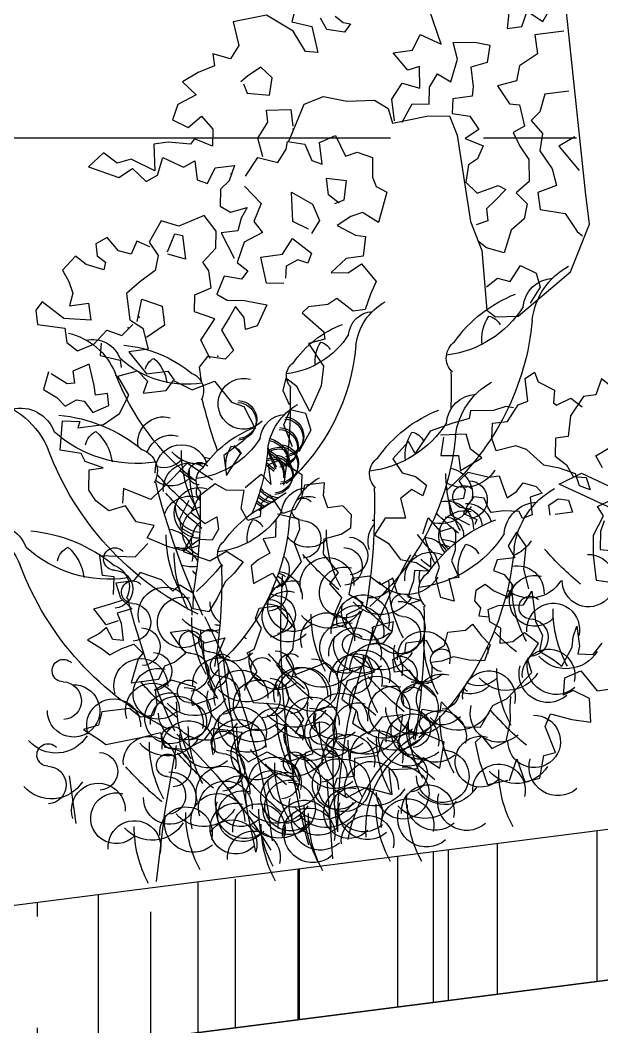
# Model space of a CAD drawing. Header units: inches. Extents: x 50027 to 54188, y -4291 to 1318.
# Drawn here: x 51504.74 to 51512.56, y -132.72 to -119.19 of the extents above; entities that cross this region are included whole.
import ezdxf

# ---------------------------------------------------------------- set-up
doc = ezdxf.new("R2010")
doc.units = ezdxf.units.IN
doc.linetypes.add('CENTER', pattern=[2, 1.25, -0.25, 0.25, -0.25])
doc.linetypes.add('CONTINU', pattern=[0])
for name, color, linetype in [('2', 251, 'Continuous'), ('A-TYP-ST-Hatch', 8, 'Continuous'), ('AR-FLOWER', 93, 'Continuous'), ('BH', 3, 'Continuous'), ('fl11', 124, 'Continuous'), ('fl12', 32, 'Continuous'), ('ROAD CL', 251, 'CENTER'), ('SECTION', 8, 'Continuous')]:
    doc.layers.add(name, color=color, linetype=linetype)
doc.layers.add('3', color=7, linetype='Continuous', true_color=0x61993b)
doc.layers.add('4', color=7, linetype='Continuous', true_color=0x637d96)

# ---------------------------------------------------------------- blocks, each defined once
blk = doc.blocks.new('A$C054A269F')
at = {"layer": '3'}
for points in [[(120.55, 166.57), (121.79, 165.33), (123.03, 164.92), (121.79, 163.68), (118.9, 164.5), (118.07, 166.57)], [(113.93, 168.64), (113.11, 166.57), (116.42, 165.33), (116.83, 160.78), (114.76, 161.2), (113.11, 164.92), (108.97, 168.22), (103.18, 167.81), (103.6, 163.68), (101.94, 161.61), (99.05, 162.85), (99.05, 160.78), (96.15, 159.96), (93.26, 158.72), (95.33, 156.24), (92.02, 155), (90.78, 152.52), (93.26, 150.87), (95.74, 152.52), (97.39, 150.04), (96.98, 147.15), (94.08, 148.8), (93.26, 147.97), (89.54, 148.8), (87.05, 148.8), (86.64, 144.25), (82.92, 146.73), (80.44, 146.32), (78.37, 148.39), (75.48, 146.32), (80.44, 143.84), (82.92, 145.08), (84.99, 142.6), (87.05, 143.43), (88.29, 146.32), (91.6, 144.25), (93.67, 145.08), (93.67, 141.77), (95.33, 140.95), (96.98, 143.43), (100.29, 143.43), (99.05, 140.95), (97.39, 139.71), (96.98, 136.82), (98.63, 135.58), (101.53, 135.99), (100.29, 134.34), (99.46, 132.27), (96.57, 132.27), (98.22, 127.72)], [(128.41, 147.56), (128.41, 151.28), (130.48, 153.76), (133.37, 152.52), (133.79, 156.24), (131.72, 155.83), (129.65, 159.13), (132.96, 159.13), (134.61, 161.61), (137.92, 159.54), (137.09, 163.68), (136.68, 165.74), (139.57, 168.22), (142.47, 166.16), (144.54, 168.22), (148.26, 166.98), (148.67, 165.74), (150.33, 164.5), (149.5, 160.78), (151.98, 160.78), (153.22, 163.26), (155.7, 161.2), (158.18, 164.5), (159.84, 164.5)], [(103.6, 157.07), (104.01, 155.41), (107.73, 154.59), (108.56, 157.48), (106.9, 159.54), (104.42, 158.31), (103.18, 157.48)], [(129.65, 147.15), (131.72, 150.04), (134.61, 149.63), (135.03, 152.52), (136.68, 154.59), (138.75, 152.93), (140.4, 156.65), (139.99, 159.54), (143.71, 159.13), (146.19, 158.31), (145.36, 155.41), (142.47, 155), (142.47, 151.69), (142.06, 150.04), (138.75, 150.04), (138.33, 147.56), (141.23, 146.73), (142.47, 144.25), (139.99, 143.01), (142.88, 141.36), (141.64, 139.3), (139.99, 138.47), (139.16, 135.58), (140.82, 133.51), (144.54, 134.34), (145.78, 133.51), (143.71, 131.86), (142.06, 130.62), (142.06, 128.55), (139.99, 128.14)], [(159.01, 159.13), (154.05, 159.13), (154.05, 155.83), (150.74, 154.17), (149.91, 151.69), (146.6, 151.28), (148.26, 147.97), (149.91, 147.56), (150.33, 143.84), (148.26, 143.01), (149.09, 140.53), (150.33, 138.06), (149.91, 134.34), (147.43, 132.68), (149.09, 130.62), (148.26, 128.14), (145.78, 126.48), (144.12, 122.76), (141.23, 124), (139.99, 125.24)], [(105.25, 144.25), (104.84, 147.56), (106.9, 150.04), (106.9, 152.11), (111.04, 151.69), (111.04, 148.8)], [(158.6, 148.8), (154.46, 148.8), (153.22, 145.91), (151.57, 144.67), (153.22, 142.19), (152.39, 139.3), (154.05, 135.99), (154.46, 133.1), (151.15, 132.27), (151.15, 129.38), (155.29, 128.14), (156.94, 124.83), (157.77, 124)], [(101.94, 141.36), (104.42, 144.25), (107.73, 143.01), (109.39, 145.08), (109.8, 146.32), (112.69, 145.49), (113.52, 142.6), (115.18, 141.77), (115.18, 145.49), (118.07, 146.32), (119.31, 142.6), (121.38, 143.01), (123.86, 141.77), (123.45, 138.47), (123.86, 136.82), (125.51, 135.58), (123.45, 130.62), (120.97, 132.68), (118.9, 132.27), (116.42, 131.03), (119.31, 128.96), (120.97, 128.55), (120.14, 125.24), (117.24, 125.24), (114.35, 123.18), (117.24, 122.76), (119.72, 124), (121.79, 120.7), (120.55, 118.63), (119.31, 116.15), (117.24, 116.15), (114.76, 118.63), (113.11, 117.81), (109.8, 117.81), (108.56, 116.98), (111.87, 113.26), (111.87, 112.02), (108.97, 111.61), (111.04, 107.47), (110.21, 104.17), (107.73, 100.04), (106.08, 104.58), (104.42, 106.23), (103.6, 104.17), (104.42, 101.69)], [(101.53, 139.71), (104.01, 136.4), (102.36, 133.51), (103.6, 131.44), (100.29, 130.2), (98.63, 126.9), (100.29, 125.24), (99.05, 124), (96.15, 124.83), (94.5, 121.94), (96.15, 120.7), (99.05, 120.29), (102.77, 119.05), (100.7, 115.74), (98.63, 115.33), (98.63, 117.39), (97.39, 119.46), (96.15, 117.81), (94.5, 115.74), (96.15, 112.02), (94.5, 110.78), (91.6, 111.61), (89.95, 109.95), (89.95, 107.47)], [(158.6, 140.95), (155.7, 139.71), (158.6, 135.16)], [(117.24, 134.75), (115.59, 136.4), (115.59, 139.3), (118.9, 138.47), (118.07, 135.16), (116.42, 134.75)], [(111.45, 131.03), (108.97, 132.68), (109.39, 137.64), (112.69, 135.16), (113.52, 132.27), (111.87, 130.2)], [(92.02, 111.19), (90.78, 114.5), (93.67, 117.81), (90.36, 119.46), (90.78, 122.35), (93.67, 123.18), (93.67, 126.07), (92.84, 127.72), (95.33, 129.79), (95.74, 132.68), (94.08, 135.58), (89.54, 134.34), (86.64, 135.58), (84.16, 132.27), (85.4, 129.79), (84.57, 127.31), (81.68, 125.66), (79.2, 124), (79.2, 119.46), (81.26, 117.81), (81.68, 114.09), (78.37, 114.09), (80.85, 109.95), (84.57, 109.95), (85.4, 108.3)], [(84.16, 131.44), (82.09, 132.68), (80.85, 130.62), (78.78, 131.44), (77.13, 133.92), (75.06, 133.1), (75.06, 131.03), (76.3, 129.79), (75.89, 128.55), (72.99, 129.79), (71.34, 131.44), (68.86, 129.38), (69.69, 127.31), (70.1, 125.24), (69.27, 123.18), (72.58, 123.18), (72.58, 120.29), (68.03, 121.11), (64.72, 124.42), (63.48, 123.18), (63.48, 120.7), (68.03, 119.46), (68.03, 116.98), (69.69, 115.33), (72.58, 116.15), (75.06, 118.22), (77.54, 116.98), (79.61, 118.63)], [(87.05, 130.2), (88.71, 133.1), (89.95, 132.68), (89.95, 128.55), (87.05, 129.79)], [(106.08, 122.35), (103.18, 122.76), (102.77, 127.31), (106.49, 127.31), (108.56, 129.79), (111.45, 126.9), (110.63, 125.24), (108.97, 126.07), (106.9, 125.24), (106.49, 123.18)], [(80.44, 119.05), (81.68, 122.76), (84.99, 121.11), (84.99, 117.81), (81.68, 116.15)], [(140.4, 117.39), (142.47, 118.63), (144.54, 117.81), (146.6, 120.29), (149.09, 118.63), (149.5, 116.15), (147.43, 113.67)], [(73.82, 116.15), (73.41, 114.09), (76.72, 112.85), (76.72, 111.61)], [(64.31, 112.43), (63.07, 109.54), (65.14, 107.89), (66.38, 106.23), (68.44, 107.06), (69.69, 106.65), (70.93, 104.58), (73.82, 105.41), (73.82, 107.47), (71.75, 107.47), (71.75, 109.13), (71.34, 112.85), (68.44, 112.02), (68.44, 109.95), (67.2, 109.95), (64.72, 112.02)], [(85.32, 87.54), (83.34, 84.58), (83.34, 83.1), (85.32, 81.62), (83.34, 79.16), (80.88, 80.15), (77.43, 82.12), (78.91, 84.09), (75.95, 85.07), (74.47, 88.03), (71.51, 87.54), (69.54, 89.51), (68.56, 91.48), (69.05, 94.92), (71.51, 94.92), (68.56, 96.4), (68.06, 97.88), (64.61, 98.86), (65.6, 103.79), (68.56, 103.3), (68.06, 102.31), (72.5, 102.31), (75.46, 103.79), (77.43, 106.74), (75.95, 110.19), (79.4, 110.69), (80.88, 108.71), (79.89, 106.74), (83.84, 106.74), (85.32, 108.22), (88.27, 106.25), (92.22, 107.24), (94.68, 103.3), (96.65, 102.31), (98.13, 98.37), (95.67, 96.4), (92.22, 94.43), (92.22, 90.98), (95.17, 94.43), (94.19, 95.91)], [(86.71, 58.31), (84.55, 56.16), (85.84, 53.57), (81.53, 52.71), (81.53, 54), (82.39, 55.73), (78.51, 57.45), (75.49, 56.16), (75.49, 53.57), (74.63, 51.85), (72.47, 51.85), (70.74, 53.57), (66, 53.57), (65.13, 51.42), (62.54, 50.98), (65.13, 48.83), (66, 47.97), (72.04, 48.4), (75.49, 48.83), (75.92, 46.24), (79.37, 45.38), (82.82, 46.67), (84.55, 48.4), (89.3, 47.1), (88, 44.09), (89.73, 41.93), (93.18, 43.22), (96.2, 41.07), (100.95, 41.93), (100.52, 44.52), (98.36, 45.81), (100.08, 47.97), (99.22, 49.69), (96.2, 50.98), (91.89, 51.85), (91.02, 54.86), (93.18, 57.02), (91.89, 60.47), (93.18, 60.9), (94.91, 64.35), (94.04, 66.08), (94.91, 67.8), (97.93, 67.8), (99.22, 65.64), (100.52, 63.49), (99.65, 60.04), (98.36, 58.75), (99.65, 55.73), (104.83, 57.02), (106.12, 55.3), (111.3, 55.73), (112.17, 57.45), (113.03, 54.43), (108.28, 53.57), (106.99, 50.55), (109.15, 48.4), (108.28, 46.24), (110.87, 44.09), (113.46, 46.67), (116.91, 46.67), (115.62, 41.93), (113.03, 42.79), (111.73, 40.2), (107.85, 40.2), (107.42, 37.19), (104.4, 37.19), (103.54, 35.46), (105.69, 33.74), (109.15, 35.03), (113.46, 33.31), (113.46, 37.62), (118.21, 37.19), (119.5, 38.91), (122.09, 36.76), (123.38, 41.07), (120.36, 42.79), (119.5, 44.52), (120.36, 47.1), (123.38, 46.24), (123.82, 47.97), (125.97, 44.95), (127.27, 43.22), (129.86, 42.79), (132.45, 46.24), (135.03, 47.1), (137.62, 49.26), (139.78, 50.98), (139.35, 53.14), (141.51, 55.73), (139.35, 57.88), (137.19, 56.59), (135.03, 56.59), (135.47, 59.18), (133.74, 60.47), (133.74, 62.63), (135.47, 63.06), (139.78, 62.63), (141.51, 64.78), (141.51, 61.76), (141.51, 59.61), (142.37, 57.02), (141.51, 54.43), (143.66, 52.71), (144.96, 51.42), (147.12, 54.43), (147.55, 56.16), (148.41, 57.88), (148.41, 54.43), (147.98, 53.14), (150.57, 52.71), (152.29, 54.43)], [(155.31, 75.13), (154.45, 73.41), (154.02, 70.39), (155.75, 69.96)], [(155.75, 64.35), (152.73, 65.21), (152.73, 69.53), (153.16, 72.97), (155.31, 75.99), (154.45, 77.72), (157.04, 78.58)], [(156.18, 84.19), (155.31, 86.34), (159.2, 88.07)], [(160.49, 96.69), (157.9, 99.28), (156.61, 96.69), (154.45, 96.69), (151.86, 93.67), (151, 90.22), (148.84, 90.22), (148.41, 87.2), (150.14, 85.48), (151, 83.32), (153.16, 82.89), (153.59, 80.74), (151.86, 81.6), (151.43, 83.75), (148.84, 85.05), (146.25, 85.91), (143.66, 88.93), (141.94, 89.79), (138.49, 89.36), (138.05, 91.52), (138.49, 94.1), (141.08, 94.1), (143.23, 96.69), (144.96, 97.12), (144.96, 101), (146.68, 101.86), (147.12, 100.14), (149.7, 98.41), (149.27, 96.26), (149.7, 95.83), (152.29, 96.69), (154.02, 94.97)], [(104.05, 94.43), (103.06, 98.37), (104.54, 100.83), (107, 99.85), (107.5, 96.89), (105.03, 93.45)], [(142.37, 96.26), (141.08, 96.69), (138.92, 96.26), (135.03, 96.69), (134.6, 95.4), (131.58, 94.97), (127.7, 94.1), (124.68, 90.65), (123.82, 92.81), (120.8, 90.22), (122.09, 87.64), (124.25, 86.77), (125.97, 85.05), (125.11, 83.32), (123.38, 84.62), (121.23, 83.32), (121.66, 79.87), (118.21, 80.3), (116.05, 77.72), (118.21, 75.99), (119.93, 72.97), (122.52, 72.11), (124.68, 70.39), (122.09, 70.82), (121.66, 69.09), (120.36, 66.51), (122.52, 65.64), (120.36, 65.21), (118.64, 67.37), (118.21, 69.96), (116.05, 69.09), (114.32, 70.82), (111.3, 70.82), (110.44, 68.23), (112.6, 66.51), (112.17, 65.64), (109.58, 64.78), (109.15, 62.63), (106.99, 63.49), (107.85, 65.64), (109.15, 67.8), (107.42, 70.39), (109.15, 72.11), (106.99, 75.56), (107.42, 78.15), (110.44, 78.58), (112.17, 79.44), (112.6, 81.6), (111.3, 83.32), (108.71, 83.32), (108.28, 85.48), (108.71, 87.64), (105.26, 87.64), (104.4, 85.48), (103.1, 83.75), (100.95, 83.32), (99.22, 86.77), (97.49, 85.48), (97.06, 83.32), (94.91, 82.89), (94.04, 85.05), (94.91, 88.07), (91.89, 88.5), (90.16, 89.79), (87.14, 88.07), (85.41, 85.48), (87.57, 83.32), (89.73, 84.19), (89.73, 82.03), (88.43, 80.3), (86.28, 80.74), (83.26, 79.01), (87.57, 76.86), (90.59, 78.15), (93.18, 75.99), (91.45, 74.27), (89.73, 72.97), (88, 70.39), (86.28, 68.23), (83.69, 69.09), (84.12, 71.68), (81.96, 73.41), (80.67, 72.54), (78.94, 74.7), (75.49, 76.42), (74.19, 75.13), (71.17, 75.13), (71.61, 72.54), (73.33, 70.39), (70.74, 69.96), (71.17, 68.23), (71.17, 65.21), (69.45, 65.64), (68.59, 67.8), (67.29, 66.94), (65.13, 66.08), (67.29, 64.35), (68.59, 63.06), (70.74, 63.92), (72.9, 64.35), (74.19, 62.63), (73.33, 61.76), (71.61, 57.88), (76.35, 57.88), (77.65, 60.04), (79.37, 60.47), (81.53, 61.76), (80.24, 63.92), (79.37, 65.64), (82.39, 65.64), (84.98, 63.06), (88.43, 63.49), (86.71, 60.47), (86.71, 58.31)], [(89.75, 90.49), (85.81, 93.94), (82.85, 91.48), (78.91, 88.52), (74.47, 90.98), (73.98, 88.52)], [(129.86, 92.81), (128.99, 89.79), (132.01, 89.36), (132.01, 86.77), (135.9, 88.5), (134.17, 90.22), (133.74, 92.81), (129.42, 93.24)], [(95.17, 88.52), (98.13, 90.49), (99.61, 88.52), (99.61, 91.97), (101.58, 92.46), (105.03, 89.51), (104.54, 86.55)], [(132.45, 77.29), (129.42, 79.44), (129.42, 82.03), (132.01, 82.03), (132.45, 83.32), (131.58, 85.05), (133.31, 86.34), (136.76, 85.05), (138.49, 85.05), (138.92, 82.89), (139.35, 81.17), (141.08, 82.03), (142.37, 83.32), (144.53, 82.46), (145.39, 81.17), (143.23, 80.74), (143.23, 78.58), (143.23, 77.72), (141.51, 77.29), (141.08, 78.58), (138.49, 79.01), (136.33, 79.01), (135.9, 79.87), (135.47, 81.6), (133.74, 82.03), (132.45, 80.74), (131.58, 79.44), (133.74, 78.15), (133.31, 77.29)], [(99.65, 82.46), (99.22, 79.44), (97.06, 79.44), (97.93, 76.86), (95.77, 75.99), (94.47, 75.13), (94.47, 72.11), (97.93, 73.41), (99.22, 70.82), (101.38, 72.97), (103.1, 74.7), (102.24, 78.15), (103.54, 80.3), (103.54, 82.03), (100.08, 83.32)], [(70.53, 73.25), (71.02, 76.21), (69.05, 76.7), (69.05, 80.15), (74.97, 79.16), (77.43, 81.13)], [(124.25, 76.86), (125.54, 79.44), (127.27, 76.86), (129.42, 77.29), (129.86, 76.42), (129.42, 73.41), (128.56, 71.68), (129.42, 68.66), (127.7, 68.66), (128.13, 64.78), (125.97, 65.64), (125.54, 69.09), (126.4, 70.82), (125.97, 72.97), (124.68, 74.7), (123.38, 76.86)], [(146.25, 77.29), (146.25, 79.01), (147.98, 79.87), (149.7, 79.44), (150.14, 77.29), (147.12, 77.29)], [(141.08, 65.21), (140.64, 68.66), (141.51, 72.54), (140.21, 75.13), (138.49, 72.97), (139.35, 70.82), (136.33, 70.82), (135.47, 69.09), (137.19, 68.23), (138.49, 66.08), (137.19, 64.35), (135.03, 65.64), (133.74, 66.94), (132.01, 66.08), (131.58, 64.35), (132.45, 63.06), (132.01, 61.76), (133.74, 61.33)], [(70.74, 68.66), (68.59, 68.23), (66.86, 71.25), (69.88, 71.68), (72.04, 72.11)], [(113.03, 59.61), (113.89, 62.2), (117.34, 62.63), (116.91, 60.9), (115.19, 59.18), (112.6, 59.18)], [(122.95, 54.43), (122.52, 51.42), (120.36, 51.42), (119.07, 54), (116.48, 54), (116.48, 56.16), (118.64, 57.02), (119.07, 58.75), (122.52, 58.75), (123.38, 56.59), (125.54, 57.45), (126.4, 59.61), (129.42, 59.61), (130.72, 60.47), (132.01, 58.31), (133.31, 56.59), (132.01, 54), (129.42, 54.43), (126.84, 55.3), (124.68, 54.86), (122.95, 54.86)], [(133.64, 33.16), (135.37, 36.63), (136.24, 32.58), (138.85, 32.87), (140.01, 36.63), (142.03, 36.92), (140.87, 41.55), (142.03, 43.58), (145.51, 42.13), (148.69, 41.26), (148.98, 45.31), (146.37, 47.05), (144.64, 46.47), (145.22, 49.36), (148.11, 50.23), (150.43, 46.47), (152.45, 46.47), (154.48, 49.07), (158.53, 49.65), (160.85, 51.96)], [(133.35, 33.16), (129.88, 32.87), (129.01, 36.92), (128.72, 40.39), (129.88, 41.26), (131.32, 38.95), (133.93, 39.81), (135.09, 43.29), (135.37, 45.6), (135.66, 47.34)]]:
    blk.add_lwpolyline(points, dxfattribs=at)
for p in [(111, 148.3), (99.57, 142.07), (121.44, 121.28), (80.86, 119.74), (85.02, 119.22), (78.78, 118.18), (75.66, 110.39), (93.33, 111.43)]:
    blk.add_point(p, dxfattribs=at)
at = {"layer": '4'}
for points in [[(110.01, 146.35), (111.73, 149.34), (113.44, 152.34), (116.86, 153.19), (120.71, 151.91), (125.42, 151.48), (127.56, 149.77), (127.99, 147.2), (133.98, 147.63), (137.83, 147.2), (138.69, 143.78), (139.12, 128.81), (140.4, 123.68), (139.97, 113.42), (141.26, 112.13), (145.11, 111.71), (154.95, 118.12), (159.23, 125.82), (159.23, 131.38), (160.09, 171.58)], [(71.61, 23.63), (74.49, 35.15), (77.92, 46.27)], [(102.02, 23.63), (102.74, 37.29)]]:
    blk.add_lwpolyline(points, dxfattribs=at)
blk = doc.blocks.new('FLOWER1')
at = {"color": 86, "linetype": 'Continuous'}
for p, q in [((791.77, 110.53, -66458.41), (772.58, 98.07, -66458.41)), ((799.79, 107.87, -66458.41), (791.77, 110.53, -66458.41)), ((771.31, 89.58, -66458.41), (799.79, 107.87, -66458.41))]:
    blk.add_line(p, q, dxfattribs=at)
at = {"layer": '2', "linetype": 'CONTINU'}
blk.add_line((892.47, 117.56, -66458.41), (902.51, 112.77, -66458.41), dxfattribs=at)
for centre, radius, start, end in [((777.75, 158.5, -66458.41), 24.34, 14.5939, 68.726), ((967, 160.24, -66458.41), 23, 111.274, 165.4061), ((793.39, 167.25, -66458.41), 10.61, 12.4562, 95.3561), ((842.99, 159.25, -66458.41), 19.71, 14.5939, 68.726), ((952.21, 168.5, -66458.41), 10.02, 84.6439, 167.5438), ((795.54, 130.52, -66458.41), 44.82, 42.5308, 76.8744), ((855.66, 166.34, -66458.41), 8.59, 12.4562, 95.3561), ((857.4, 136.59, -66458.41), 36.31, 42.5308, 76.8744), ((950.19, 133.8, -66458.41), 42.36, 103.1256, 137.4692), ((831.37, 192.86, -66458.41), 36.15, 220.1889, 270.8542), ((916.32, 192.71, -66458.41), 34.16, 269.1458, 319.8111), ((940.66, 160.53, -66458.41), 12.94, 138.1434, 181.1752), ((929.37, 164.22, -66458.41), 5.22, 18.4633, 71.589), ((817.56, 162.71, -66458.41), 5.52, 108.411, 161.5367), ((805.62, 158.81, -66458.41), 13.7, 358.8248, 41.8566), ((886.42, 187.09, -66458.41), 29.28, 220.1889, 270.8542), ((875.24, 162.66, -66458.41), 4.47, 108.411, 161.5367), ((865.57, 159.5, -66458.41), 11.09, 358.8248, 41.8566), ((863.26, 184.65, -66458.41), 83.58, 315.004, 347.128), ((887.52, 184.34, -66458.41), 88.45, 192.872, 236.1055), ((931.91, 180.18, -66458.41), 71.64, 192.872, 236.1055), ((921.86, 156.86, -66458.41), 6.28, 115.8341, 218.7632), ((998.42, 136.11, -66458.41), 28.39, 111.274, 165.4061), ((825.51, 154.92, -66458.41), 6.64, 321.2368, 64.1659), ((881.68, 156.35, -66458.41), 5.38, 321.2368, 64.1659), ((980.16, 146.32, -66458.41), 12.37, 84.6439, 167.5438), ((1056.95, 171.31, -66458.41), 171.65, 186.1034, 197.2966), ((717.38, 174.3, -66458.41), 200.26, 348.6849, 353.8966), ((977.66, 103.47, -66458.41), 52.29, 103.1256, 137.4692), ((1041.9, 173.38, -66458.41), 211.91, 186.1034, 189.5299), ((935.86, 176.21, -66458.41), 42.18, 269.1458, 319.8111), ((809.06, 122.82, -66458.41), 24.34, 14.5939, 68.726), ((877.05, 128.05, -66458.41), 20.28, 14.5939, 68.726), ((965.9, 136.47, -66458.41), 15.98, 138.1434, 181.1752), ((951.97, 141.03, -66458.41), 6.44, 18.4633, 71.589), ((824.71, 131.57, -66458.41), 10.61, 12.4562, 95.3561), ((890.09, 135.34, -66458.41), 8.84, 12.4562, 95.3561), ((891.87, 104.73, -66458.41), 37.35, 42.5308, 76.8744), ((870.35, 166.26, -66458.41), 103.19, 303.8945, 347.128), ((826.85, 94.84, -66458.41), 44.82, 42.5308, 76.8744), ((926.84, 129.81, -66458.41), 8.98, 3.0775, 169.6958), ((942.69, 131.94, -66458.41), 7.75, 115.8341, 218.7632), ((921.73, 156.69, -66458.41), 30.13, 220.1889, 270.8542), ((910.23, 131.56, -66458.41), 4.6, 108.411, 161.5367), ((900.27, 128.31, -66458.41), 11.41, 358.8248, 41.8566), ((862.68, 157.19, -66458.41), 36.15, 220.1889, 270.8542), ((848.88, 127.03, -66458.41), 5.52, 108.411, 161.5367), ((836.93, 123.13, -66458.41), 13.7, 358.8248, 41.8566), ((968.52, 149.58, -66458.41), 73.71, 192.872, 210.4659), ((919.56, 126.94, -66458.41), 6.45, 99.5536, 116.9025), ((918.84, 148.66, -66458.41), 88.45, 192.872, 236.1055), ((916.85, 125.07, -66458.41), 5.53, 321.2368, 64.1659), ((690.24, 153.48, -66458.41), 247.23, 342.7034, 353.8966), ((856.83, 119.24, -66458.41), 6.64, 321.2368, 64.1659), ((1013.25, 98.24, -66458.41), 28.39, 111.274, 165.4061), ((873.2, 102.25, -66458.41), 20.28, 14.5939, 68.726), ((1097.17, 140.45, -66458.41), 176.59, 186.1034, 197.2966), ((995, 108.45, -66458.41), 12.37, 84.6439, 167.5438), ((886.24, 109.54, -66458.41), 8.84, 12.4562, 95.3561), ((1073.21, 137.7, -66458.41), 211.91, 186.1034, 197.2966), ((888.03, 78.93, -66458.41), 37.35, 42.5308, 76.8744), ((992.49, 65.59, -66458.41), 52.29, 103.1256, 137.4692), ((917.89, 130.89, -66458.41), 30.13, 220.1889, 270.8542), ((906.38, 105.76, -66458.41), 4.6, 108.411, 161.5367), ((896.43, 102.51, -66458.41), 11.41, 358.8248, 41.8566), ((950.69, 138.33, -66458.41), 42.18, 269.1458, 319.8111), ((964.68, 123.78, -66458.41), 73.71, 192.872, 236.1055), ((980.74, 98.6, -66458.41), 15.98, 138.1434, 181.1752), ((966.8, 103.15, -66458.41), 6.44, 18.4633, 71.589), ((791.8, 81.37, -66458.41), 27.04, 14.5939, 68.726), ((913.01, 99.27, -66458.41), 5.53, 321.2368, 64.1659), ((885.18, 128.38, -66458.41), 103.19, 303.8945, 347.128), ((809.19, 91.08, -66458.41), 11.79, 12.4562, 95.3561), ((957.52, 94.07, -66458.41), 7.75, 115.8341, 218.7632), ((811.57, 50.27, -66458.41), 49.8, 42.5308, 76.8744), ((851.38, 119.55, -66458.41), 40.17, 220.1889, 270.8542), ((968.52, 149.58, -66458.41), 73.71, 226.3461, 236.1055), ((1093.32, 114.65, -66458.41), 176.59, 186.1034, 197.2966), ((836.04, 86.04, -66458.41), 6.13, 108.411, 161.5367), ((822.77, 81.71, -66458.41), 15.22, 358.8248, 41.8566), ((704, -24.07, -66458.41), 188.37, 7.6368, 37.5908), ((617.15, 32.27, -66458.41), 286.18, 352.9949, 11.5777), ((913.77, 110.07, -66458.41), 98.27, 192.872, 236.1055), ((705.08, 115.6, -66458.41), 247.23, 342.7034, 353.8966), ((844.88, 77.39, -66458.41), 7.38, 321.2368, 64.1659), ((1133.16, 6.28, -66458.41), 219.85, 160.5438, 181.5098), ((1085.3, 97.9, -66458.41), 235.46, 186.1034, 197.2966), ((740.73, 2.3, -66458.41), 149.98, 359.3056, 28.4885), ((245.28, 50.95, -66458.41), 676.19, 355.45489, 1.17126), ((1084.55, -75.85, -66458.41), 185.38, 140.9337, 156.7345), ((846.84, -4.42, -66458.41), 34.55, 2.975, 70.5048), ((833.11, -20.96, -66458.41), 57.48, 18.6025, 62.6309)]:
    blk.add_arc(centre, radius, start, end, dxfattribs=at)
at = {"layer": 'fl11'}
for centre, radius, start, end in [((902.76, 149.67, -66458.41), 8.68, 231.2989, 113.2753), ((905.41, 144.62, -66458.41), 6.45, 99.5536, 273.877), ((905.71, 144.02, -66458.41), 6.45, 99.5536, 273.877), ((931.7, 140.37, -66458.41), 8.68, 358.4805, 113.2753), ((890.31, 136.84, -66458.41), 6.45, 99.5536, 273.877), ((890.61, 136.24, -66458.41), 6.45, 99.5536, 273.877), ((929.83, 133.83, -66458.41), 8.68, 26.9197, 113.2753), ((892.65, 133.57, -66458.41), 6.45, 99.5536, 273.877), ((892.95, 132.97, -66458.41), 6.45, 99.5536, 273.877), ((893.32, 127.81, -66458.41), 6.45, 99.5536, 273.877), ((899.03, 128.28, -66458.41), 9.18, 113.3874, 190.2451), ((899.33, 127.68, -66458.41), 9.18, 113.5513, 190.2451), ((918.87, 143.56, -66458.41), 12.41, 267.2115, 326.9467), ((886.57, 131.05, -66458.41), 39.79, 339.0222, 8.2873), ((893.62, 127.21, -66458.41), 6.45, 99.5536, 273.877), ((895.66, 124.54, -66458.41), 6.45, 99.5536, 273.877), ((893.43, 124.69, -66458.41), 8.68, 67.2774, 113.2753), ((893.72, 124.09, -66458.41), 8.68, 68.5059, 113.2753), ((901.37, 125.01, -66458.41), 9.18, 120.3841, 190.2451), ((901.67, 124.41, -66458.41), 9.18, 121.3843, 190.2451), ((857.33, 140.95, -66458.41), 39.79, 339.0222, 349.7295), ((857.62, 140.35, -66458.41), 39.79, 339.0222, 349.2823), ((920.86, 128.06, -66458.41), 3.84, 279.5536, 144.4987), ((924.97, 123.27, -66458.41), 8.98, 3.0775, 129.7826), ((931.7, 140.37, -66458.41), 8.68, 231.2989, 291.9444), ((895.96, 123.94, -66458.41), 6.45, 99.5536, 273.877), ((895.76, 121.42, -66458.41), 8.68, 78.5456, 113.2753), ((896.06, 120.82, -66458.41), 8.68, 79.4756, 113.2753), ((815.91, 198.54, -66458.41), 107.59, 317.5279, 319.5788), ((816.21, 197.94, -66458.41), 107.59, 317.5279, 319.5061), ((917, 137.02, -66458.41), 12.41, 295.4649, 326.9467), ((884.7, 124.51, -66458.41), 39.79, 342.9816, 8.2873), ((929.83, 133.83, -66458.41), 8.68, 231.2989, 316.34), ((845.15, 188.64, -66458.41), 107.59, 317.5279, 326.6766), ((922.67, 114.79, -66458.41), 8.68, 278.3512, 113.2753), ((926.4, 111.84, -66458.41), 9.18, 26.6504, 120.1543), ((918.99, 121.52, -66458.41), 3.84, 318.9324, 33.3608), ((843.28, 182.1, -66458.41), 107.59, 317.5279, 326.6766), ((838.46, 109.72, -66458.41), 8.98, 107.4572, 201.4326), ((893.43, 124.69, -66458.41), 8.68, 282.4307, 329.3977), ((893.72, 124.09, -66458.41), 8.68, 286.6407, 329.1262), ((894.78, 123.5, -66458.41), 8.95, 289.226, 322.6142), ((895.08, 122.9, -66458.41), 8.95, 292.8444, 322.5303), ((921.69, 116.88, -66458.41), 8.95, 282.0749, 8.8509), ((830.49, 123.47, -66458.41), 12.41, 219.4077, 305.6566), ((798.19, 110.96, -66458.41), 39.79, 339.0222, 8.2873), ((886.35, 106.73, -66458.41), 8.68, 72.4369, 113.2753), ((887.59, 111.23, -66458.41), 3.84, 65.198, 144.4987), ((895.76, 121.42, -66458.41), 8.68, 300.138, 323.7718), ((896.06, 120.82, -66458.41), 8.68, 303.3572, 323.8177), ((920.8, 108.25, -66458.41), 8.68, 299.7489, 80.9435), ((831.18, 106.85, -66458.41), 6.45, 99.5536, 273.877), ((832.48, 107.97, -66458.41), 3.84, 279.5536, 144.4987), ((887.59, 111.23, -66458.41), 3.84, 279.5536, 358.742), ((917.81, 104.23, -66458.41), 8.98, 3.0775, 55.0064), ((922.57, 117.91, -66458.41), 6.45, 273.5775, 273.877), ((935.88, 101.97, -66458.41), 8.98, 103.7502, 201.4326), ((839.9, 98.29, -66458.41), 9.18, 85.7465, 190.2451), ((889.29, 101.08, -66458.41), 6.45, 99.5536, 273.877), ((895.6, 103.22, -66458.41), 39.79, 339.0222, 8.2873), ((953.46, 103.1, -66458.41), 3.84, 279.5536, 144.4987), ((833.31, 96.79, -66458.41), 8.95, 96.0568, 169.8051), ((834.19, 97.82, -66458.41), 6.45, 99.5536, 184.0058), ((840.19, 112.32, -66458.41), 12.41, 219.4077, 290.4445), ((834.29, 94.7, -66458.41), 8.68, 327.2786, 113.2753), ((756.78, 168.55, -66458.41), 107.59, 317.5279, 322.9549), ((865.72, 97.96, -66458.41), 6.45, 99.5536, 105.771), ((841.21, 97.41, -66458.41), 39.79, 339.0222, 8.2873), ((927.91, 115.72, -66458.41), 12.41, 253.6965, 291.7797), ((934.01, 95.43, -66458.41), 8.98, 99.4635, 159.3242), ((840.88, 95.71, -66458.41), 6.45, 99.5536, 191.1525), ((857.97, 96.03, -66458.41), 9.18, 349.7549, 47.2639), ((886.35, 106.73, -66458.41), 8.68, 231.2989, 332.4954), ((893.73, 96.68, -66458.41), 39.79, 339.0222, 8.2873), ((833.31, 96.79, -66458.41), 8.95, 320.0864, 8.8509), ((807.89, 99.82, -66458.41), 39.79, 340.838, 354.9817), ((874.2, 93.3, -66458.41), 6.45, 99.5536, 273.877), ((876.54, 90.03, -66458.41), 6.45, 99.5536, 273.877), ((901.38, 92.29, -66458.41), 6.45, 141.9734, 273.877), ((926.03, 109.18, -66458.41), 12.41, 270.1395, 294.2688), ((955.16, 92.95, -66458.41), 6.45, 99.5536, 273.877), ((843.01, 85.64, -66458.41), 8.95, 96.0568, 127.396), ((843.89, 86.68, -66458.41), 6.45, 99.5536, 132.0755), ((849.59, 87.15, -66458.41), 9.18, 102.0269, 158.999), ((882.92, 84.74, -66458.41), 9.18, 349.7549, 190.2451), ((799.8, 155, -66458.41), 107.59, 317.5279, 326.6766), ((837.85, 154.65, -66458.41), 107.59, 325.7449, 326.6766), ((948.94, 91.06, -66458.41), 3.84, 279.5536, 144.4987), ((821.46, 97.89, -66458.41), 12.41, 219.4077, 256.3997), ((847.5, 81.88, -66458.41), 8.98, 3.0775, 123.987), ((771.97, 162.78, -66458.41), 107.59, 317.5279, 318.0072), ((877.31, 81.15, -66458.41), 8.68, 231.2989, 113.2753), ((900.99, 82.48, -66458.41), 9.18, 105.6835, 190.2451), ((899.7, 86.97, -66458.41), 3.84, 103.4128, 144.4987), ((903.25, 84.81, -66458.41), 6.45, 128.4672, 273.877), ((939.04, 82.14, -66458.41), 9.18, 349.7549, 190.2451), ((717.82, 145.64, -66458.41), 107.59, 317.5279, 326.6766), ((807.23, 83.13, -66458.41), 39.79, 3.1609, 8.2873), ((839.53, 95.63, -66458.41), 12.41, 305.5446, 326.9467), ((895.38, 78.9, -66458.41), 8.68, 231.2989, 113.2753), ((933.43, 78.55, -66458.41), 8.68, 231.2989, 113.2753), ((950.65, 80.92, -66458.41), 6.45, 99.5536, 273.877), ((794.35, 73.87, -66458.41), 8.95, 96.0568, 8.8509), ((854.73, 89.87, -66458.41), 12.41, 219.4077, 326.9467), ((841.66, 81.35, -66458.41), 9.86, 355.9491, 23.7045), ((822.42, 77.36, -66458.41), 39.79, 339.0222, 8.2873), ((897.72, 75.63, -66458.41), 8.68, 231.2989, 113.2753), ((901.41, 76.82, -66458.41), 6.45, 99.5536, 273.877), ((899.7, 86.97, -66458.41), 3.84, 279.5536, 315.6588), ((914.38, 82.89, -66458.41), 8.95, 316.3373, 8.8509), ((819.01, 73.12, -66458.41), 9.18, 86.8616, 190.2451), ((867.56, 86.68, -66458.41), 8.68, 231.2989, 284.9477), ((784.09, 138.52, -66458.41), 107.59, 317.5279, 326.6766), ((872.45, 70.59, -66458.41), 8.98, 3.0775, 201.4326), ((905.19, 71.74, -66458.41), 9.18, 92.9299, 190.2451), ((904.19, 75.94, -66458.41), 6.45, 99.5536, 273.877), ((923.08, 86.56, -66458.41), 12.41, 262.2938, 326.9467), ((890.78, 74.05, -66458.41), 39.79, 339.0222, 8.2873), ((813.4, 69.53, -66458.41), 8.68, 231.2989, 113.2753), ((780.99, 70.47, -66458.41), 39.79, 339.0222, 8.2873), ((860.63, 66.76, -66458.41), 8.95, 96.0568, 8.8509), ((864.48, 84.34, -66458.41), 12.41, 219.4077, 326.9467), ((858.29, 74.18, -66458.41), 3.84, 279.5536, 144.4987), ((869.48, 73.57, -66458.41), 9.86, 236.7225, 23.7045), ((874.79, 67.32, -66458.41), 8.98, 3.0775, 201.4326), ((923.76, 69.94, -66458.41), 6.45, 99.5536, 114.7993), ((948.61, 72.2, -66458.41), 6.45, 99.5536, 273.877), ((813.29, 82.98, -66458.41), 12.41, 219.4077, 316.0053), ((826.12, 79.79, -66458.41), 8.68, 231.2989, 251.4381), ((882.55, 82.08, -66458.41), 12.41, 219.4077, 326.9467), ((885.28, 66, -66458.41), 9.18, 349.7549, 190.2451), ((850.25, 69.58, -66458.41), 39.79, 339.0222, 8.2873), ((925.07, 71.06, -66458.41), 3.84, 279.5536, 144.4987), ((888.3, 69.23, -66458.41), 39.79, 339.0222, 8.2873), ((931.62, 71.5, -66458.41), 3.84, 279.5536, 144.4987), ((815.28, 67.48, -66458.41), 3.84, 279.5536, 144.4987), ((860, 64.03, -66458.41), 6.45, 99.5536, 273.877), ((876.66, 59.84, -66458.41), 8.98, 3.0775, 201.4326), ((879.68, 62.41, -66458.41), 8.68, 231.2989, 113.2753), ((833.33, 142.62, -66458.41), 107.59, 317.5279, 318.125), ((887.97, 65.18, -66458.41), 39.79, 339.0222, 8.2873), ((945.81, 63.32, -66458.41), 6.45, 99.5536, 273.877), ((976.05, 67.74, -66458.41), 3.84, 279.5536, 144.4987), ((808.54, 58.97, -66458.41), 8.98, 3.0775, 201.4326), ((768.27, 60.21, -66458.41), 39.79, 339.0222, 8.2873), ((873.69, 62.82, -66458.41), 9.86, 236.7225, 23.7045), ((876.64, 63.01, -66458.41), 3.84, 279.5536, 144.4987), ((916.74, 71.69, -66458.41), 8.68, 231.2989, 321.1101), ((922.26, 62.18, -66458.41), 3.84, 279.5536, 144.4987), ((926.78, 60.91, -66458.41), 6.45, 99.5536, 273.877), ((933.33, 61.36, -66458.41), 6.45, 99.5536, 273.877), ((950.55, 59.12, -66458.41), 9.18, 349.7549, 190.2451), ((816.99, 57.33, -66458.41), 6.45, 99.5536, 273.877), ((853.59, 55.47, -66458.41), 8.98, 3.0775, 201.4326), ((813.31, 56.72, -66458.41), 39.79, 339.0222, 8.2873), ((870.26, 53.65, -66458.41), 8.98, 3.0775, 201.4326), ((816.01, 123.06, -66458.41), 107.59, 317.5279, 326.6766), ((899, 59.16, -66458.41), 3.84, 279.5536, 144.4987), ((903.01, 61.18, -66458.41), 9.86, 236.7225, 23.7045), ((904.59, 58.26, -66458.41), 6.45, 99.5536, 273.877), ((908.74, 59.13, -66458.41), 3.84, 279.5536, 144.4987), ((924.05, 55.95, -66458.41), 8.98, 3.0775, 201.4326), ((883.78, 57.19, -66458.41), 39.79, 339.0222, 8.2873), ((944.95, 55.53, -66458.41), 8.68, 231.2989, 113.2753), ((974.45, 53.64, -66458.41), 8.95, 96.0568, 8.8509), ((977.75, 57.6, -66458.41), 6.45, 99.5536, 273.877), ((742.68, 125.73, -66458.41), 107.59, 317.5279, 323.0174), ((853.78, 57.09, -66458.41), 9.86, 236.7225, 23.7045), ((866.84, 65.6, -66458.41), 12.41, 219.4077, 326.9467), ((874.81, 51.85, -66458.41), 8.98, 3.0775, 201.4326), ((877.59, 50.97, -66458.41), 8.98, 3.0775, 201.4326), ((834.54, 53.1, -66458.41), 39.79, 339.0222, 8.2873), ((878.34, 52.86, -66458.41), 6.45, 99.5536, 273.877), ((892.55, 51.29, -66458.41), 8.95, 96.0568, 8.8509), ((813.82, 119.03, -66458.41), 107.59, 317.5279, 326.6766), ((917.2, 50.54, -66458.41), 9.18, 349.7549, 190.2451), ((934.63, 54.95, -66458.41), 3.84, 279.5536, 144.4987), ((947.75, 50.25, -66458.41), 9.18, 349.7549, 190.2451), ((860.43, 119.3, -66458.41), 107.59, 317.5279, 326.6766), ((840.76, 55.54, -66458.41), 9.18, 176.1025, 190.2451), ((847.61, 53.73, -66458.41), 3.84, 279.5536, 144.4987), ((771.9, 114.31, -66458.41), 107.59, 317.5279, 326.6766), ((862.98, 50.78, -66458.41), 6.45, 99.5536, 273.877), ((887.69, 62.46, -66458.41), 12.41, 219.4077, 326.9467), ((895.66, 48.71, -66458.41), 8.98, 3.0775, 201.4326), ((896.94, 48.77, -66458.41), 9.18, 349.7549, 190.2451), ((900.71, 49.01, -66458.41), 6.45, 99.5536, 273.877), ((907.6, 49.23, -66458.41), 6.45, 99.5536, 273.877), ((910.45, 48.99, -66458.41), 6.45, 99.5536, 273.877), ((911.6, 46.95, -66458.41), 8.68, 231.2989, 113.2753), ((923.97, 52.04, -66458.41), 6.45, 99.5536, 273.877), ((936.97, 47.53, -66458.41), 8.95, 96.0568, 8.8509), ((942.14, 46.66, -66458.41), 8.68, 231.2989, 113.2753), ((961.62, 46.78, -66458.41), 9.18, 349.7549, 190.2451), ((812.23, 43.65, -66458.41), 8.98, 3.0775, 201.4326), ((783.39, 110.71, -66458.41), 107.59, 317.5279, 326.6766), ((793.13, 110.69, -66458.41), 107.59, 317.5279, 326.6766), ((914.04, 60.98, -66458.41), 12.41, 219.4077, 326.9467), ((919.05, 50.21, -66458.41), 9.86, 236.7225, 23.7045), ((932.11, 58.72, -66458.41), 12.41, 219.4077, 326.9467), ((940.08, 44.97, -66458.41), 8.98, 3.0775, 201.4326), ((899.81, 46.22, -66458.41), 39.79, 339.0222, 8.2873), ((804.26, 57.4, -66458.41), 12.41, 219.4077, 326.9467), ((809.26, 46.63, -66458.41), 9.86, 236.7225, 23.7045), ((812.37, 44.3, -66458.41), 9.86, 236.7225, 23.7045), ((790.02, 42.64, -66458.41), 39.79, 339.0222, 8.2873), ((849.41, 40.46, -66458.41), 8.68, 231.2989, 113.2753), ((871.69, 42.22, -66458.41), 9.18, 349.7549, 190.2451), ((936.34, 44.81, -66458.41), 6.45, 99.5536, 273.877), ((825.43, 52.81, -66458.41), 12.41, 219.4077, 326.9467), ((833.4, 39.06, -66458.41), 8.98, 3.0775, 201.4326), ((835.16, 51.95, -66458.41), 8.68, 231.2989, 305.6528), ((859.92, 38.95, -66458.41), 8.95, 96.0568, 8.8509), ((856.61, 38.46, -66458.41), 8.68, 231.2989, 113.2753), ((859.22, 42.18, -66458.41), 3.84, 279.5536, 144.4987), ((866.09, 38.64, -66458.41), 8.68, 231.2989, 113.2753), ((869.66, 38.92, -66458.41), 8.95, 96.0568, 8.8509), ((884.58, 38.2, -66458.41), 9.18, 349.7549, 190.2451), ((885.7, 41.62, -66458.41), 9.86, 236.7225, 23.7045), ((894.32, 38.17, -66458.41), 9.18, 349.7549, 190.2451), ((906.73, 36.39, -66458.41), 8.98, 3.0775, 201.4326), ((819.02, 106.51, -66458.41), 107.59, 317.5279, 326.6766), ((919.21, 38.35, -66458.41), 8.98, 3.0775, 201.4326), ((916.24, 41.33, -66458.41), 9.86, 236.7225, 23.7045), ((937.28, 36.09, -66458.41), 8.98, 3.0775, 201.4326), ((980.66, 52.48, -66458.41), 12.41, 219.4077, 326.9467), ((838.27, 49.63, -66458.41), 8.68, 231.2989, 300.8987), ((761.03, 114.56, -66458.41), 107.59, 317.5279, 318.5352), ((849.31, 43.58, -66458.41), 6.45, 196.433, 273.877), ((878.97, 34.61, -66458.41), 8.68, 231.2989, 113.2753), ((883.51, 37.59, -66458.41), 9.86, 236.7225, 23.7045), ((888.71, 34.58, -66458.41), 8.68, 231.2989, 113.2753), ((895.56, 34.74, -66458.41), 8.95, 96.0568, 8.8509), ((898.76, 50.14, -66458.41), 12.41, 219.4077, 326.9467), ((866.46, 37.63, -66458.41), 39.79, 339.0222, 8.2873), ((920.21, 33.99, -66458.41), 9.18, 349.7549, 190.2451), ((929.31, 49.85, -66458.41), 12.41, 219.4077, 326.9467), ((930.12, 37.86, -66458.41), 9.86, 236.7225, 23.7045), ((897.01, 37.34, -66458.41), 39.79, 339.0222, 8.2873), ((942.16, 39.91, -66458.41), 3.84, 279.5536, 144.4987), ((951.16, 32.63, -66458.41), 8.98, 3.0775, 201.4326), ((985.08, 39.91, -66458.41), 3.84, 279.5536, 144.4987), ((860.93, 32.03, -66458.41), 6.45, 99.5536, 273.877), ((896.58, 46.11, -66458.41), 12.41, 219.4077, 326.9467), ((891.72, 34.64, -66458.41), 3.84, 279.5536, 144.4987), ((852.43, 32.94, -66458.41), 39.79, 339.0222, 8.2873), ((864.27, 33.6, -66458.41), 39.79, 339.0222, 8.2873), ((912.94, 47.04, -66458.41), 12.41, 219.4077, 326.9467), ((914.61, 30.4, -66458.41), 8.68, 231.2989, 113.2753), ((880.64, 34.54, -66458.41), 39.79, 339.0222, 8.2873), ((925.6, 36.14, -66458.41), 3.84, 279.5536, 144.4987), ((943.19, 46.38, -66458.41), 12.41, 219.4077, 326.9467), ((910.88, 33.87, -66458.41), 39.79, 339.0222, 8.2873), ((968.72, 32.02, -66458.41), 6.45, 99.5536, 273.877), ((743.61, 93.73, -66458.41), 107.59, 317.5279, 326.6766), ((830.71, 33.13, -66458.41), 9.86, 236.7225, 23.7045), ((843.78, 41.64, -66458.41), 12.41, 219.4077, 326.9467), ((851.75, 27.89, -66458.41), 8.98, 3.0775, 201.4326), ((811.48, 29.14, -66458.41), 39.79, 339.0222, 8.2873), ((861.23, 28.07, -66458.41), 8.98, 3.0775, 201.4326), ((858.26, 31.05, -66458.41), 9.86, 236.7225, 23.7045), ((822.35, 28.88, -66458.41), 39.79, 339.0222, 8.2873), ((851.4, 93.72, -66458.41), 107.59, 317.5279, 326.6766), ((943.87, 29.76, -66458.41), 6.45, 99.5536, 273.877), ((945.18, 30.88, -66458.41), 3.84, 279.5536, 144.4987), ((986.79, 29.76, -66458.41), 6.45, 99.5536, 273.877), ((853.07, 29.28, -66458.41), 9.86, 236.7225, 23.7045), ((866.14, 37.8, -66458.41), 12.41, 219.4077, 326.9467), ((862.81, 29.25, -66458.41), 9.86, 236.7225, 23.7045), ((862.41, 27.14, -66458.41), 3.84, 279.5536, 144.4987), ((874.11, 24.05, -66458.41), 8.98, 3.0775, 201.4326), ((875.88, 37.77, -66458.41), 12.41, 219.4077, 326.9467), ((833.84, 25.29, -66458.41), 39.79, 339.0222, 8.2873), ((883.85, 24.02, -66458.41), 8.98, 3.0775, 201.4326), ((843.58, 25.26, -66458.41), 39.79, 339.0222, 8.2873), ((886.72, 29.94, -66458.41), 3.84, 279.5536, 144.4987), ((826.55, 91.46, -66458.41), 107.59, 317.5279, 326.6766), ((925.7, 26.88, -66458.41), 6.45, 99.5536, 273.877), ((927.31, 26, -66458.41), 6.45, 99.5536, 273.877), ((869.47, 91.46, -66458.41), 107.59, 317.5279, 326.6766), ((820.14, 21.97, -66458.41), 8.95, 96.0568, 8.8509), ((888.71, 25.07, -66458.41), 9.86, 236.7225, 23.7045), ((894.14, 20.26, -66458.41), 9.18, 349.7549, 190.2451), ((893.42, 24.49, -66458.41), 6.45, 99.5536, 273.877), ((809.99, 87.7, -66458.41), 107.59, 317.5279, 326.6766), ((903.09, 19.69, -66458.41), 8.95, 96.0568, 8.8509), ((902.16, 25.74, -66458.41), 3.84, 279.5536, 144.4987), ((909.74, 19.84, -66458.41), 8.98, 3.0775, 201.4326), ((927.74, 18.94, -66458.41), 9.18, 349.7549, 190.2451), ((946, 19.69, -66458.41), 8.95, 96.0568, 8.8509), ((970.66, 18.94, -66458.41), 9.18, 349.7549, 190.2451), ((984.35, 37.16, -66458.41), 12.41, 219.4077, 326.9467), ((839.19, 17.63, -66458.41), 8.68, 231.2989, 113.2753), ((776.11, 86.19, -66458.41), 107.59, 317.5279, 326.6766), ((886.52, 15.93, -66458.41), 8.95, 96.0568, 8.8509), ((888.53, 16.68, -66458.41), 8.68, 231.2989, 113.2753), ((901.77, 33.59, -66458.41), 12.41, 219.4077, 326.9467), ((907.73, 20.73, -66458.41), 6.45, 99.5536, 273.877), ((911.18, 15.18, -66458.41), 9.18, 349.7549, 190.2451), ((869.47, 21.08, -66458.41), 39.79, 339.0222, 8.2873), ((946.88, 20.73, -66458.41), 6.45, 99.5536, 273.877), ((852.64, 14.43, -66458.41), 8.95, 96.0568, 8.8509), ((864.12, 16.99, -66458.41), 6.45, 99.5536, 273.877), ((877.3, 13.68, -66458.41), 9.18, 349.7549, 190.2451), ((906.6, 14.42, -66458.41), 8.68, 231.2989, 113.2753), ((829.56, 82.43, -66458.41), 107.59, 317.5279, 326.6766), ((922.14, 15.35, -66458.41), 8.68, 231.2989, 113.2753), ((927.64, 13.8, -66458.41), 9.18, 349.7549, 190.2451), ((965.05, 15.35, -66458.41), 8.68, 231.2989, 113.2753), ((866.95, 10.67, -66458.41), 8.95, 96.0568, 8.8509), ((906.1, 10.67, -66458.41), 8.95, 96.0568, 8.8509), ((905.57, 11.59, -66458.41), 8.68, 231.2989, 113.2753), ((922.03, 10.21, -66458.41), 8.68, 231.2989, 113.2753), ((930.75, 9.91, -66458.41), 9.18, 349.7549, 190.2451), ((813.29, 12.3, -66458.41), 9.86, 236.7225, 23.7045), ((826.36, 20.81, -66458.41), 12.41, 219.4077, 326.9467), ((834.33, 7.06, -66458.41), 8.98, 3.0775, 201.4326), ((794.06, 8.31, -66458.41), 39.79, 339.0222, 8.2873), ((883.67, 6.11, -66458.41), 8.98, 3.0775, 201.4326), ((886, 6.33, -66458.41), 8.68, 231.2989, 113.2753), ((896.24, 10.03, -66458.41), 9.86, 236.7225, 23.7045), ((917.27, 4.79, -66458.41), 8.98, 3.0775, 201.4326), ((921.08, 12.28, -66458.41), 9.86, 236.7225, 23.7045), ((925.15, 6.33, -66458.41), 8.68, 231.2989, 113.2753), ((934.15, 20.8, -66458.41), 12.41, 219.4077, 326.9467), ((942.12, 7.05, -66458.41), 8.98, 3.0775, 201.4326), ((939.15, 10.03, -66458.41), 9.86, 236.7225, 23.7045), ((901.85, 8.29, -66458.41), 39.79, 339.0222, 8.2873), ((960.19, 4.79, -66458.41), 8.98, 3.0775, 201.4326), ((859.35, 3.31, -66458.41), 8.98, 3.0775, 201.4326), ((875.7, 19.86, -66458.41), 12.41, 219.4077, 326.9467), ((880.7, 9.09, -66458.41), 9.86, 236.7225, 23.7045), ((893.77, 17.61, -66458.41), 12.41, 219.4077, 326.9467), ((901.74, 3.86, -66458.41), 8.98, 3.0775, 201.4326), ((861.47, 5.1, -66458.41), 39.79, 339.0222, 8.2873), ((909.3, 18.54, -66458.41), 12.41, 219.4077, 326.9467), ((877, 6.04, -66458.41), 39.79, 339.0222, 8.2873), ((952.22, 18.54, -66458.41), 12.41, 219.4077, 326.9467), ((919.92, 6.04, -66458.41), 39.79, 339.0222, 8.2873), ((845.79, 4.76, -66458.41), 9.86, 236.7225, 23.7045), ((851.38, 17.06, -66458.41), 12.41, 219.4077, 326.9467), ((856.39, 6.29, -66458.41), 9.86, 236.7225, 23.7045), ((866.83, -0.48, -66458.41), 8.98, 3.0775, 201.4326), ((879.67, 6.26, -66458.41), 9.86, 236.7225, 23.7045), ((837.15, 2.3, -66458.41), 39.79, 339.0222, 8.2873), ((892.74, 14.78, -66458.41), 12.41, 219.4077, 326.9467), ((896.13, 4.89, -66458.41), 9.86, 236.7225, 23.7045), ((900.71, 1.03, -66458.41), 8.98, 3.0775, 201.4326), ((860.44, 2.27, -66458.41), 39.79, 339.0222, 8.2873), ((927.02, 1.11, -66458.41), 8.44, 37.2695, 204.8175), ((858.86, 13.28, -66458.41), 12.41, 219.4077, 326.9467), ((860.1, 1, -66458.41), 9.86, 236.7225, 23.7045), ((826.56, 0.77, -66458.41), 39.79, 339.0222, 8.2873), ((881.13, -4.24, -66458.41), 8.98, 3.0775, 201.4326), ((899.25, 1, -66458.41), 9.86, 236.7225, 23.7045), ((909.2, 13.4, -66458.41), 12.41, 219.4077, 326.9467), ((920.29, -4.24, -66458.41), 8.98, 3.0775, 201.4326), ((876.9, 0.9, -66458.41), 39.79, 339.0222, 8.2873)]:
    blk.add_arc(centre, radius, start, end, dxfattribs=at)
at = {"layer": 'fl12', "color": 18, "true_color": 0x000000}
blk.add_line((978.95, 31.83, -66458.41), (978.95, 15.42, -66458.41), dxfattribs=at)

msp = doc.modelspace()

# ---------------------------------------------------------------- hatches: boundary and pattern name
at = {"layer": 'A-TYP-ST-Hatch', "true_color": 0x005c55}
h = msp.add_hatch(dxfattribs=at)
h.set_pattern_fill('AR-RROOF', color=138, scale=2, angle=90, style=0)
h.set_pattern_definition([(90, (50234.49, 3083.2162), (-2, 4.4), [30, -4, 10, -2]), (90, (50233.49, 3085.8762), (-2.66, -2), [6, -0.66, 12, -1.5]), (90, (50232.7901, 3084.2162), (-1.34, 10.4), [16, -2.8, 8, -2])])
h.paths.add_polyline_path([(51491.55156, -132.77439), (51491.55147, -134.79792), (51569.55147, -124.79792), (51569.55147, -122.77439)])
at = {"layer": 'A-TYP-ST-Hatch', "linetype": 'Continuous', "ltscale": 1.5}
h = msp.add_hatch(dxfattribs=at)
h.set_pattern_fill('AR-SAND', color=251, scale=0.1, style=0)
h.set_pattern_definition([(37.5, (0, 196.55), (-0.16000313, 4.89413237), [0, -3.8608, 0, -4.318, 0, -4.1275]), (7.5, (0, 196.55), (4.4952328, 7.168251), [0, -2.0828, 0, -3.4798, 0, -1.3335]), (327.5, (-3.124, 196.55), (7.9099237, 0.01437185), [0, -1.27, 0, -4.572, 0, -5.969]), (317.5, (-3.124, 196.55), (7.6355645, 2.2292932), [0, -0.635, 0, -2.9972, 0, -3.429])])
h.paths.add_polyline_path([(51491.55147, -134.79792), (51491.55147, -150.77439), (51569.55478, -150.77439), (51569.55383, -142.77439), (51565.55147, -142.77439), (51565.55147, -138.77439), (51569.55147, -138.77439), (51569.55147, -124.79792)])

# ---------------------------------------------------------------- linework, layer by layer
at = {"layer": 'Defpoints'}
msp.add_lwpolyline([(51491.55156, -132.77439), (51491.55147, -134.79792), (51569.55147, -124.79792), (51569.55147, -122.77439)], close=True, dxfattribs=at)
at = {"layer": 'ROAD CL', "ltscale": 5}
msp.add_line((51173.46549, -120.77439), (52445.63744, -120.77439), dxfattribs=at)
at = {"layer": 'SECTION'}
msp.add_lwpolyline([(51491.55147, -134.79792), (51491.55147, -150.77439), (51569.55478, -150.77439), (51569.55383, -142.77439), (51565.55147, -142.77439), (51565.55147, -138.77439), (51569.55147, -138.77439), (51569.55147, -124.79792)], close=True, dxfattribs=at)

# ---------------------------------------------------------------- block references
at = {"layer": 'AR-FLOWER', "xscale": -0.03937007874015749, "yscale": 0.03937007874015749, "zscale": 0.03937007874015749, "rotation": 7.798028147800818}
msp.add_blockref('FLOWER1', (51543.75463, -125.36428), dxfattribs=at)
at = {"layer": 'BH', "xscale": 0.07859999999999999, "yscale": 0.07859999999999999, "zscale": 0.07859999999999999, "rotation": 7.249516052637468}
msp.add_blockref('A$C054A269F', (51501.22318, -133.32211), dxfattribs=at)

doc.saveas('drawing.dxf')
